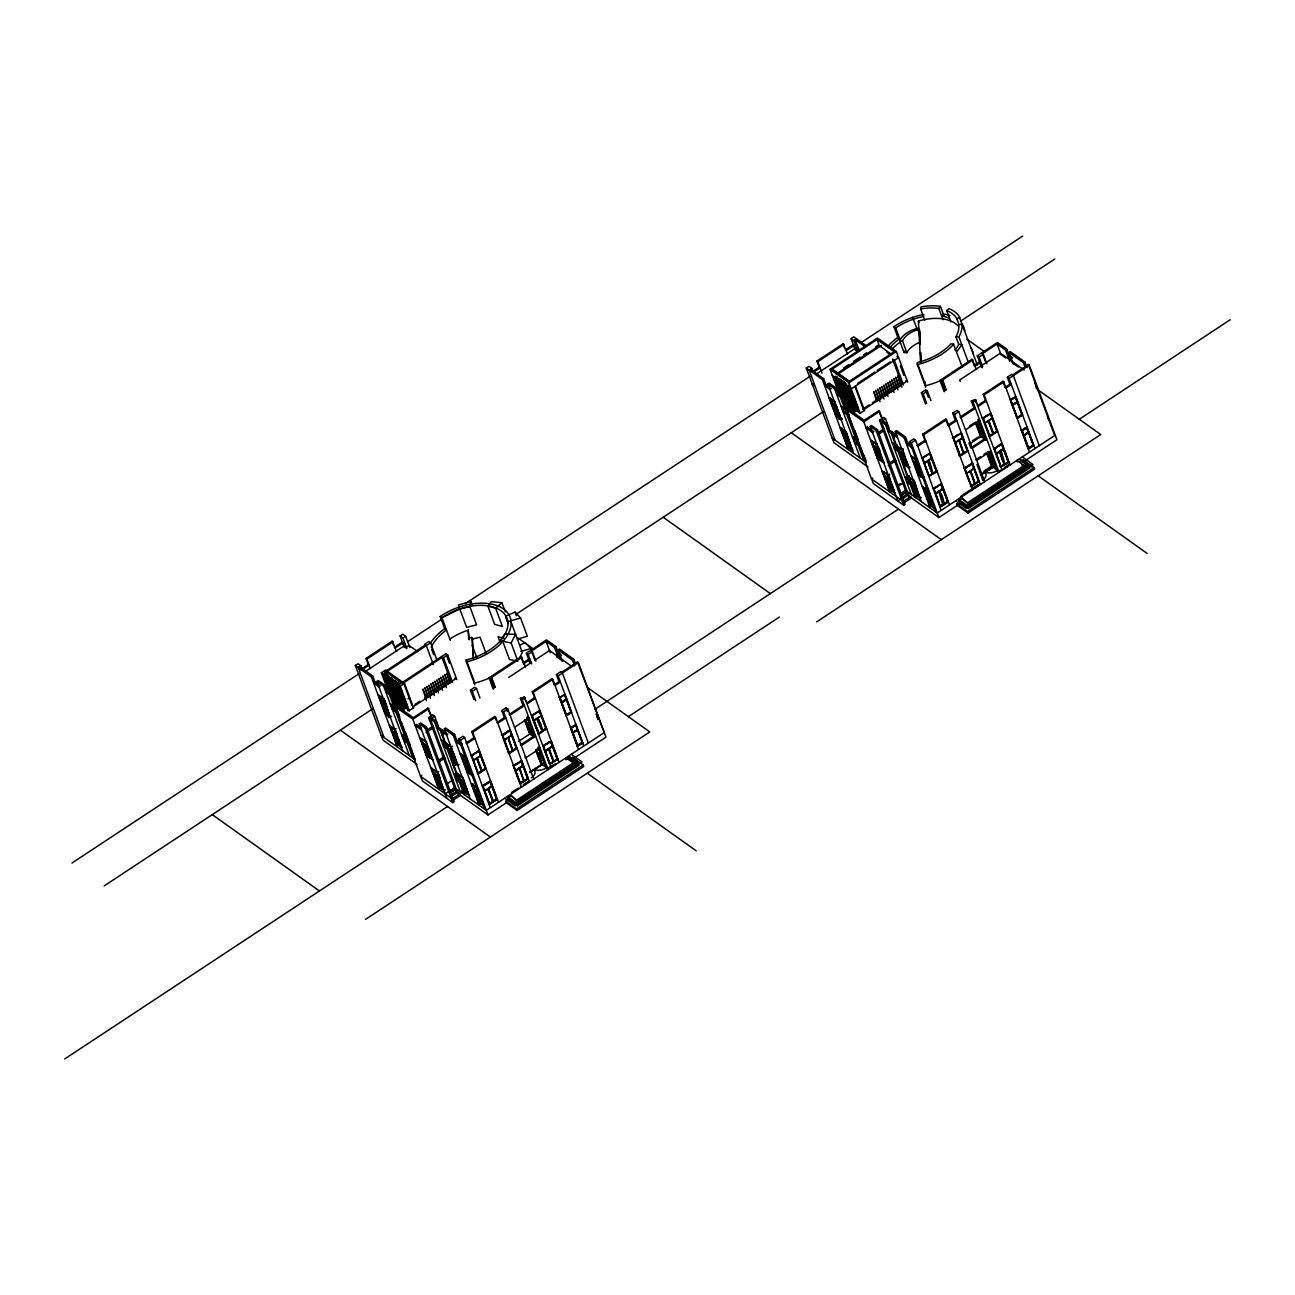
<?xml version="1.0" encoding="UTF-8"?>
<svg xmlns="http://www.w3.org/2000/svg" width="1295" height="1295" viewBox="0 0 1295 1295"><rect width="100%" height="100%" fill="white"/><g stroke="black" fill="none" stroke-linecap="round" stroke-linejoin="round"><path stroke-width="1.5" d="M469.858 606.546L470.943 601.414L458.3 605.056L466.686 627.347L476.609 624.821L469.858 606.546L459.919 609.071M924.776 320.302L920.599 308.987L921.036 306.866L923.044 306.526A46.669 27.292 -20.3 0 1 938.972 306.138L940.429 306.348L943.925 315.786M511.136 642.951L515.572 634.259L504.742 634.194L500.064 640.734L511.136 642.951L517.207 659.398M519.667 657.747L522.322 652.518L510.651 620.855M487.875 606.092L495.613 608.181L502.379 626.456L494.641 624.368L487.875 606.092L491.355 601.576L501.91 602.742L505.293 611.871M942.987 319.784L938.81 308.469L940.429 306.348M962.476 367.472L953.508 344.389A46.669 27.292 -20.3 0 1 917.313 364.51L925.682 387.156M495.613 608.181L501.91 602.742M950.854 321.872L946.677 310.557L948.927 308.598L950.012 309.036A46.669 27.292 -20.3 0 1 958.964 315.964L977.256 364.85M417.071 764.406L382.948 740.092L355.348 665.484L358.003 663.736L360.868 665.759L362.276 669.547M368.088 664.157L365.983 658.475L392.158 641.219L396.578 651.417M404.331 647.322L400.123 635.958L402.777 634.21L405.643 636.234L409.835 647.597M868.022 467.009L833.899 442.696L806.299 368.088L808.954 366.339L811.819 368.379L813.211 372.167M819.719 368.654L816.918 361.078L843.094 343.822L847.529 354.037M855.267 349.925L851.074 338.562L853.729 336.813L866.274 345.765M365.983 658.475L366.873 659.106L393.049 641.851M816.918 361.078L817.809 361.726L843.984 344.454M360.868 665.759L358.213 667.524L384.113 737.551M400.123 635.958L402.988 637.998L405.643 636.234M811.819 368.379L809.148 370.127L835.065 440.171M851.074 338.562L853.923 340.601L856.578 338.853M361.855 668.77L368.233 664.562L369.124 665.193L361.159 670.454M812.807 371.374L819.185 367.181L820.075 367.812L813.697 372.021M403.263 642.676L395.299 647.937L394.408 647.306L402.373 642.045L405.205 647.905M854.214 345.296L846.234 350.556L845.344 349.909L853.324 344.664L856.141 350.508M72.002 863.02L359.006 673.74M407.974 641.462L441.741 619.188M465.374 603.599L809.958 376.359M860.608 342.948L1022.678 236.062M365.659 671.279L404.396 645.736L406.355 647.128L409.026 645.379L417.848 651.66M816.595 373.883L855.331 348.339L857.306 349.747L858.634 348.857M863.846 460.68L830.046 369.318L877.476 338.044L896.367 351.512L907.73 382.235M877.039 339.549L832.264 369.075L849.374 381.264L894.149 351.738L877.039 339.549L879.289 345.652L891.737 354.506M355.348 665.484L371.357 676.897L372.701 676.006L375.501 683.582M806.299 368.088L822.309 379.5L823.636 378.626L826.437 386.201M412.895 758.061L381.361 672.801L385.602 670.001L404.509 683.452L413.623 708.09M843.757 367.861L848.662 364.623M853.567 361.386L860.107 357.08M863.376 354.911L866.646 352.758M875.469 346.93L878.318 345.069M387.059 676.589L385.182 671.506L425.424 644.959M836.181 374.077L879.289 345.652M381.361 672.801L383.142 674.064L430.571 642.789L436.884 659.851M838.334 373.883L881.506 345.409M383.741 674.485L385.505 673.934L383.741 674.485L399.847 718.077M836.003 376.23L834.676 377.104L865.513 460.47M836.457 376.537L835.129 377.412L849.148 415.323M396.286 705.759L385.068 675.44L386.396 674.566L395.962 699.51M837.347 377.185L836.02 378.059L847.238 408.378M402.632 750.744L376.991 681.445L378.318 680.571L385.02 685.33L387.788 692.825M385.068 675.44L386.849 674.889M853.567 453.363L827.942 384.048L829.269 383.174L835.971 387.95L838.043 393.567M837.784 377.492L836.457 378.367L847.675 408.686M397.63 706.714L386.412 676.395L387.739 675.521L400.301 708.624M386.412 676.395L388.192 675.844M387.755 677.35L389.52 676.799L387.755 677.35L398.973 707.669M840.018 379.095L838.691 379.969L850.605 412.182M840.034 380.924L841.361 380.034M390.863 677.754L389.083 678.305L390.863 677.754L402.988 710.534M380.309 685.913L378.982 686.803L373.624 682.983L374.951 682.109L378.966 684.974M401.644 709.579L390.426 679.26L391.754 678.386L403.619 709.595M831.244 388.532L829.917 389.406L824.559 385.586L825.886 384.712L829.901 387.577M841.378 381.879L842.705 380.989M390.426 679.26L392.207 678.709M844.049 381.944L842.705 382.834L853.923 413.137M392.223 680.539L393.55 679.665L391.77 680.215L403.425 710.858M376.991 681.445L383.692 686.221L385.02 685.33M827.942 384.048L834.627 388.824L835.971 387.95M844.049 383.773L845.376 382.899M394.878 680.62L393.113 681.17L394.878 680.62L404.898 707.717M404.267 708.656L394.441 682.125L395.784 681.251L405.545 706.779M845.392 384.728L846.72 383.854M830.046 369.318L848.937 382.786L896.367 351.512M394.441 682.125L396.221 681.558M378.658 694.816L383.482 698.976M397.565 682.514L395.784 683.08L397.565 682.514L408.038 710.874M390.362 716.329L385.003 713.237L378.529 695.739L380.617 700.045L385.441 703.476M402.405 692.954L398.455 683.161L397.128 684.035L405.983 707.086M849.407 385.764L848.063 386.638L856.982 410.709M397.581 684.359L398.909 683.469M456.795 679.616L447.681 654.979L445.885 653.716L398.471 684.99L400.252 686.253L409.366 710.89M857.792 383.288L866.549 377.525M867.52 376.877L870.774 374.741M871.535 374.239L874.837 372.053M877.265 370.451L882.122 367.246M883.141 366.582L890.232 361.904M400.252 686.253L404.509 683.452M441.644 656.516L443.424 657.795L447.681 654.979M390.572 693.246L389.245 694.12L385.667 691.562L386.995 690.688L389.39 692.388M841.523 395.849L840.196 396.723L836.619 394.182L837.946 393.308L840.325 395.007M380.746 699.947L385.586 703.849L390.151 716.475M831.698 402.567L836.667 406.371L831.843 402.939M380.892 700.336L385.716 703.768M389.827 716.685L384.016 698.62M842.511 418.981L841.183 419.855L835.955 415.857L829.48 398.342L834.822 401.434M104.15 885.926L372.248 709.126M516.559 613.943L823.183 411.729M960.793 320.982L1054.826 258.968M382.915 702.489L384.761 705.726M394.279 705.937L390.183 703.752M396.124 711.457L392.563 709.644L390.588 704.318L394.149 706.131M845.101 408.751L841.523 406.938L843.498 412.263L847.076 414.076M452.424 797.17L451.097 798.044L420.535 776.255L394.619 706.212L395.946 705.338L413.299 717.705L427.917 708.074L431.607 716.281M903.376 499.773L902.048 500.647L871.47 478.875L845.57 408.832L846.898 407.957L864.251 420.325L878.868 410.677L882.559 418.9M386.218 712.558L384.89 713.432L390.248 717.252L391.576 716.378M835.825 416.035L837.153 415.161M407.925 698.911L409.236 698.054M392.968 709.498L396.011 712.379L397.338 711.505M843.903 412.101L847.48 414.643M841.313 418.933L834.304 401.774M401.563 709.466L406.355 706.309L408.54 710.421M852.515 412.069L857.29 408.912L859.475 413.04M402.47 710.097L407.245 706.941M853.405 412.7L858.18 409.56M414.967 704.415L419.839 701.194M424.711 697.989L427.949 695.852M434.44 691.579L439.296 688.357M444.169 685.152L447.406 683.015M869.155 404.882L862.68 409.155L864.461 410.434L860.204 413.234L858.423 411.956M872.409 402.745L877.265 399.54M882.138 396.319L888.629 392.045M402.033 747.344L396.14 743.88L401.628 746.778L396.27 743.702L390.329 725.831M848.97 444.185C858.051 470.02 834.967 408.378 850.087 447.908L852.434 449.478L847.221 446.306L841.264 428.451L847.61 446.047M396.302 734.184L391.495 730.752L396.772 734.362L391.802 730.542L389.924 725.265M842.964 433.016L847.788 436.917L852.353 449.527M392.158 730.785L396.982 734.216M843.11 433.388L847.399 437.176M389.795 726.187L394.619 729.619L396.076 728.551M852.045 449.737L846.218 431.688M394.619 706.212L412.862 719.227L428.807 708.705M845.57 408.832L863.814 421.83L879.758 411.324M845.117 435.557L846.979 438.795M847.254 436.803L844.567 434.165M857.808 444.881L854.765 442.712L853.324 437.03M446.904 798.416L419.305 723.808L420.632 722.934L426.524 727.126L454.124 801.734L452.797 802.609L422.397 780.95L420.713 776.385M455.63 790.759L428.596 717.673L432.854 714.872L434.634 716.135L438.131 725.605M473.938 699.543L470.441 690.073L474.698 687.273L476.479 688.552L479.976 698.005M493.233 689.167L489.041 677.803L521.059 656.694L525.495 666.909M529.914 662.765L526.369 653.198L546.555 639.876L555.83 646.48L558.631 654.056M899.167 500.145L897.84 501.019L870.24 426.411L871.567 425.537L877.46 429.746L905.059 504.354L903.732 505.228L873.348 483.569L871.648 479.004M903.457 503.205L911.421 497.944L906.581 493.363L879.548 420.276L883.789 417.476L885.57 418.754L889.082 428.208M925.585 404.04L921.393 392.693L925.634 389.876L927.414 391.155L930.927 400.624M944.184 391.786L939.976 380.422L971.995 359.314L976.43 369.512M981.513 367.165L977.304 355.801L997.506 342.495L1006.765 349.1L1009.566 356.659M494.755 687.03L491.258 677.576L521.95 657.326M558.048 656.921L554.503 647.354L546.118 641.381L531.517 651.029L535.013 660.499M945.706 389.649L942.21 380.18L972.885 359.945M1009.647 361.321L1005.438 349.974L997.069 344.001L982.452 353.632L985.252 361.208M489.041 677.803L490.465 678.823L491.792 677.949L495.305 687.418M939.976 380.422L941.416 381.442L942.744 380.568L946.24 390.022M434.634 716.135L430.361 718.952L456.277 788.995L449.915 793.188M470.441 690.073L472.222 691.352L476.479 688.552M526.369 653.198L528.15 654.461L532.407 651.66L535.903 661.13M881.312 421.571L885.57 418.754M921.393 392.693L923.173 393.955L927.414 391.155M977.304 355.801L979.101 357.08L983.342 354.28L986.855 363.733M405.011 736.742L406.339 735.868M855.963 439.361L857.29 438.487M405.545 736.402L406.857 742.262L403.83 740.109L401.855 734.767L405.416 736.58M856.367 439.199L852.79 437.386M847.221 446.306L850.961 448.248M405.027 739.413L403.7 740.287L407.261 742.844M858.148 444.654L854.635 442.906L858.213 445.448L859.54 444.573M399.346 745.159L394.441 732.403L398.876 745.111M419.305 723.808L425.197 728L426.524 727.126M428.596 717.673L434.472 721.882L435.8 721.007L438.6 728.583M870.24 426.411L876.132 430.62L877.46 429.746M879.548 420.276L885.408 424.501L886.735 423.611L889.535 431.186M529.509 659.916L524.2 663.428L523.309 662.781L528.619 659.284L530.804 663.396M980.461 362.535L975.151 366.032L974.245 365.4L979.57 361.888L982.387 367.748M427.059 730.04L433.178 726.009M878.01 432.659L884.113 428.629M852.984 449.964L847.092 446.5M508.757 677.398L531.581 662.344M534.835 660.191L549.517 650.527L571.613 666.278M554.503 647.354L555.83 646.48M1005.438 349.974L1006.765 349.1M426.104 732.582L433.744 727.547M878.577 434.181L883.158 431.154M562.273 661.259L558.08 649.896L559.408 649.022L573.879 659.349L575.288 663.137M1013.224 363.879L1009.015 352.515L1010.343 351.641L1024.831 361.952L1026.935 367.634M422.316 742.326L428.111 746.907L422.445 742.699M441.627 729.635L438.05 727.094L436.739 727.968L440.316 730.509L441.627 729.635L443.554 734.864M873.251 444.93L878.965 449.575L883.611 462.137L880.891 460.194L876.003 447.342L881.102 460.049M892.563 432.255L889.001 429.713L887.69 430.571L891.251 433.113L892.563 432.255L894.505 437.467M873.397 445.318L878.512 449.397M470.214 798.918L444.315 728.875L445.642 728L454.577 734.362L457.378 741.922M921.166 501.521L895.25 431.478L896.593 430.604L905.513 436.965L908.313 444.541M464.873 795.098L441.207 731.141L442.534 730.267L446.548 733.132M915.808 497.701L892.158 433.76L893.485 432.87L897.5 435.735M426.589 741.727L420.098 738.101L426.573 755.616L432.886 759.388M877.524 444.331L871.033 440.721L877.508 458.22L883.821 461.991L880.94 459.935M425.181 744.641L429.827 757.203M876.132 447.261L880.778 459.822M561.658 655.124L560.33 655.998L556.753 653.441L558.08 652.567L560.46 654.266M447.892 734.087L446.565 734.961L441.207 731.141M442.194 740.368L447.196 747.862M444.315 728.875L453.25 735.236L454.577 734.362M895.25 431.478L904.185 437.839L905.513 436.965M892.595 443.327L895.638 445.48L897.079 444.428M427.091 755.26L426.379 755.762L433.356 760.003M878.657 457.507L877.33 458.381L883.757 462.962M446.241 742.974L451.065 747.134M558.08 649.896L572.552 660.223L573.879 659.349M910.11 467.155L908.782 468.029L903.538 464.015L897.597 446.16M1009.015 352.515L1023.503 362.827L1024.831 361.952M444.816 745.37L443.505 746.228L447.083 748.785L448.345 748.105M895.751 447.973L894.44 448.847L898.018 451.388M430.15 757.446L424.97 744.787M484.508 809.084L458.608 739.056L462.849 736.24L464.646 737.519L490.012 807.173M504.581 718.142L501.78 710.583L506.021 707.782L507.818 709.045L533.718 779.088M523.18 705.888L520.38 698.313L524.313 696.937L551.12 767.611L550.229 766.98M559.165 682.141L556.364 674.566L560.622 671.765L562.402 673.044L588.318 743.087M935.459 511.703L909.543 441.66L913.801 438.859L915.581 440.138L940.947 509.793M955.516 420.762L952.715 413.186L956.973 410.385L958.753 411.664L984.669 481.708M974.115 408.492L971.315 400.932L975.264 399.54L1002.071 470.231L999.708 470.554M1010.116 384.761L1007.316 377.185L1011.573 374.385L1013.354 375.647L1039.254 445.69M474.52 739.202L471.72 731.626L494.69 716.475L495.596 717.106L521.496 787.15L520.606 786.518M535.094 699.251L532.294 691.676L551.945 678.709L552.852 679.357L578.396 749.141M561.512 672.413L577.457 661.891L578.347 662.522L605.947 737.13L572.244 759.372M894.57 448.653L898.147 450.466L895.104 448.297M925.456 441.805L922.655 434.23L945.641 419.078L946.532 419.726L972.448 489.753L971.541 489.122M986.029 401.855L983.229 394.295L1002.897 381.329L1003.787 381.96L1029.347 451.745M1012.463 375.016L1028.392 364.51L1029.298 365.141L1056.898 439.75L1023.196 461.975M899.28 450.725L904.104 454.156L899.07 450.87L897.386 446.289L902.291 449.673L903.894 454.302M458.608 739.056L460.389 740.319L464.646 737.519M471.72 731.626L472.61 732.258L495.596 717.106M501.78 710.583L503.561 711.845L507.818 709.045M520.38 698.313L522.16 699.591L525.22 697.568M532.294 691.676L533.184 692.307L552.852 679.357M556.364 674.566L558.161 675.844L578.347 662.522M909.543 441.66L911.324 442.939L915.581 440.138M922.655 434.23L923.545 434.877L946.532 419.726M952.715 413.186L954.496 414.465L958.753 411.664M971.315 400.932L973.095 402.195L976.155 400.187M983.229 394.295L984.119 394.926L1003.787 381.96M1007.316 377.185L1009.096 378.464L1029.298 365.141M448.491 748.494L453.315 751.926M899.426 451.097L904.25 454.545M457.961 764.487L452.603 761.411L446.127 743.897L450.951 747.328L452.408 746.26M897.063 446.5L901.887 449.948L903.343 448.879M901.449 453.266L906.095 465.828L901.708 452.732L906.403 465.617L908.766 467.187L904.12 454.626L901.757 453.056M438.325 760.505L444.444 756.474M889.276 463.108L895.379 459.077M947.891 425.181L955.856 419.92L956.762 420.551L948.782 425.812M438.892 762.027L444.994 757.996M888.305 465.633L895.946 460.599M420.535 776.255L421.862 775.381M871.47 478.875L872.798 478.001M911.89 456.342L916.18 460.13L922.655 477.628L920.696 475.799L915.856 462.995L913.509 461.425M884.517 475.378L890.312 479.506L884.388 475.475M884.663 475.767L890.442 479.895M453.8 760.715L452.473 761.59L457.831 765.41L459.158 764.536M903.424 464.209L904.752 463.335M437.143 772.678L438.649 771.658M889.6 474.261L888.079 475.297L882.3 471.17L888.775 488.684L894.57 492.796M887.399 477.709L892.045 490.271M455.678 762.868L450.757 750.113L455.468 763.014L457.815 764.584M462.639 758.287L467.382 762.253L472.028 774.815L469.745 773.196L464.921 760.392M913.574 460.907L918.398 464.338L913.363 461.052M462.768 758.676L467.592 762.107L462.412 758.433M913.72 461.279L918.543 464.727L916.051 463.238M917.637 459.061L916.31 459.935L910.952 456.115M465.763 757.154L460.405 754.078M916.18 460.13L922.396 475.573M969.405 426.136L974.18 422.979M455.5 765.28L453.266 765.523M471.04 755.535L479.36 750.533L471.396 755.794L470.506 755.147M501.991 735.123L508.368 730.914M531.614 715.585L539.95 710.583L531.614 715.585L536.34 728.373M921.991 458.155L926.767 454.998M952.942 437.742L957.717 434.586M982.565 418.204L987.34 415.047M1014.179 397.355L1010.181 399.977L1015.863 396.723L1022.613 414.999L1017.303 418.512L1010.861 401.806M908.896 467.106L901.887 449.948M438.827 777.243L433.048 773.131L439.507 777.275M514.568 727.321L528.91 717.851M559.602 697.616L564.911 694.12L571.678 712.396L566.368 715.892L559.926 699.187M965.52 429.924L979.862 420.47M502.881 735.495L510.068 730.768L516.543 748.283L509.372 753.01L502.525 735.236L509.145 752.848M559.958 697.616L564.652 694.767L571.144 712.266L564.426 694.589M953.832 438.115L961.003 433.372L967.219 450.692L960.307 455.613L953.476 437.856L960.097 455.468L963.48 453.234L959.045 440.818M1010.909 400.22L1015.604 397.371L1022.079 414.886L1015.377 397.209M465.31 760.489L469.972 773.05M916.261 463.092C931.218 505.277 905.205 435.379 920.648 475.475M466.928 762.075L464.241 759.437M473.63 760.473L480.591 755.875M561.836 702.311L566.352 699.332L561.965 702.683M992.099 418.528L984.928 423.271M1036.469 388.646L1035.029 382.964M473.355 760.278L480.591 755.6M504.305 739.866L511.541 735.188M533.928 720.344L541.164 715.649M561.593 702.149L566.174 699.203M924.306 462.898L931.526 458.203M955.257 442.485L962.476 437.791M984.88 422.947L992.099 418.253M1012.544 404.752L1017.109 401.806M541.375 715.795L534.204 720.522M924.355 463.221L931.526 458.479M962.687 437.953L955.516 442.68M561.787 702.554L566.125 699.462M1012.739 405.173L1017.077 402.065M454.577 773.86L459.596 781.354M438.358 785.709L437.645 786.211L444.088 790.792L445.415 789.918M889.309 488.328L888.597 488.83L895.557 493.055M909.252 475.508L907.924 476.382L913.283 480.202M464.274 791.698L459.531 779.088L464.257 791.601L469.211 794.936L463.869 791.86L457.912 773.989M920.162 497.555L914.804 494.463L908.863 476.609M897.467 485.544L900.381 483.618M910.531 483.958L908.685 478.438M446.597 784.106L453.12 779.8M897.548 486.71L904.039 482.436M439.426 782.504L440.883 788.234L436.237 775.236L433.501 773.293M889.034 481.53L891.834 490.854L887.172 477.855M468.094 770.897L466.767 771.771L472.125 775.592L473.452 774.718M917.702 474.391L921.571 476.139M907.504 481.805L906.84 482.339L910.935 484.54M463.901 782.358L459.077 778.91L464.355 782.52L469 795.081L466.734 793.463L461.489 780.917L466.945 793.317M910.547 481.173L915.387 485.075L919.952 497.701M459.757 778.942L464.047 782.73M910.693 481.562L915.516 484.994M972.529 440.786L978.372 436.933M468.693 795.292L462.865 777.243M919.628 497.911L913.817 479.862M444.153 789.837L437.839 786.065L431.348 768.55M518.502 741.436L529.655 734.087L533.524 736.11M969.437 444.055L982.193 435.638M527.162 722.723L531.241 733.763L529.736 727.887M975.345 422.478L980.606 436.69L984.475 438.73M460.777 781.419L459.466 782.277L456.018 779.541M461.765 781.112L464.29 786.146M912.7 483.715L917.216 494.14M472.238 774.669L466.896 771.593M924.387 477.321L923.06 478.211L917.831 474.197M445.205 793.851L454.513 787.716L486.289 810.362L604.263 732.565L577.457 661.891M900.672 493.476L905.448 490.319L937.24 512.982L1055.198 435.185M971.38 447.568L985.722 438.098L986.612 438.746L972.27 448.199M485.236 768.437L478.049 773.164L471.671 755.713L478.745 750.922L485.593 768.696L478.891 751.019M545.81 728.486L538.639 733.213L532.148 715.714L539.335 710.971L545.891 728.551L542.508 730.785M570.771 712.023L566.255 715.002L559.78 697.487M932.934 473.387C924.468 438.973 929.049 482.938 936.317 471.153L929.697 453.541L922.526 458.268L929.001 475.783L936.528 471.299L929.778 453.59M990.416 413.688L997.101 431.348L989.574 435.832L983.18 418.382L989.574 435.832L993.103 433.695L988.312 421.037L992.957 433.598M1021.723 414.627L1017.206 417.605L1010.731 400.09L1017.384 417.735L1021.901 414.756M485.366 768.534L481.934 770.735L477.191 758.109L481.837 770.671M509.097 752.816L512.545 750.614L508.109 738.215M512.885 750.323L516.316 748.121L510.068 730.768M542.168 731.076C527.615 702.149 549.533 731.141 538.995 733.472L532.294 715.811M570.966 712.137L566.384 715.083L560.136 697.746L558.712 696.985M929.082 475.832L932.529 473.646L927.738 460.988L932.384 473.549M967.268 450.741L963.82 452.926L959.449 440.559M996.891 431.203L993.443 433.388L988.716 420.762L993.362 433.323M477.806 773.811L485.771 768.55L479.004 750.274M538.38 733.86L546.344 728.599L539.578 710.34M566.012 715.633L571.322 712.137M989.315 436.464L997.279 431.219L990.885 413.202L982.921 418.447L982.015 417.816M1016.947 418.253L1022.257 414.74M450.288 792.394L455.063 789.238L457.782 792.281L451.405 796.49M901.223 494.998L906.014 491.841L908.718 494.9L902.34 499.093M900.851 495.807L907.212 491.614L881.328 421.555M450.838 794.968L457.216 790.759M901.773 497.571L908.151 493.379M461.716 791.051L460.372 791.925L434.472 721.882M451.955 799.064L459.919 793.819L460.486 795.34L452.505 800.585M902.89 501.683L910.854 496.422M464.403 791.504L463.74 792.054L469.632 795.518M916.002 493.784L914.675 494.658L920.033 498.478L921.36 497.604M473.889 788.752L478.648 792.702M917.88 495.936L912.975 483.181L917.669 496.066L920.033 497.636M924.84 491.355L929.664 495.257M64.75 1058.938L447.52 806.51M474.035 789.124L478.324 792.912M594.955 709.271L898.471 509.113M924.986 491.744L929.81 495.176L924.63 491.501M928.094 490.028L922.218 486.564M922.623 487.147L927.965 490.222M536.098 749.773L539.287 747.668L540.177 748.316L525.835 757.769L524.944 757.138M980.671 456.601L975.88 459.741L976.77 460.389L991.128 450.919M983.86 454.496L988.635 451.34M488.684 781.791L482.307 785.984L490.627 780.982L496.357 797.17M519.344 782.018L513.257 765.572L516.446 763.467M549.258 741.841L542.88 746.033L551.201 741.031L557.967 759.307L549.647 764.309L543.56 747.862M570.512 727.822L576.178 724.569L570.512 727.822L577.262 746.098L582.944 742.844L577.619 746.341L576.728 745.71M933.242 488.603L936.431 486.499M964.192 468.191L972.529 463.189L964.192 468.191L968.935 480.979M998.607 445.496L1002.152 443.651L993.815 448.653M1021.447 430.426L1025.446 427.803M513.613 765.831L521.577 760.57L528.344 778.845L520.007 783.847L527.988 778.586M476.317 790.743L480.963 803.305M513.937 765.798L521.318 761.217L527.81 778.732L520.266 783.2L513.257 765.572M571.176 728.033L575.741 725.087L582.394 742.715L575.919 725.216L571.046 727.936L577.699 745.58L582.216 742.602M926.734 493.703L932.044 506.199L927.123 493.444M933.938 488.814L941.109 484.087L947.794 501.748L940.963 483.99L933.792 488.717L940.267 506.232L933.873 488.782M964.888 468.401L972.059 463.675L978.745 481.335L971.218 485.819L964.743 468.304L971.363 485.916M1022.111 430.636L1026.692 427.69L1033.345 445.334L1026.87 427.819L1021.998 430.555L1028.651 448.183M514.147 765.944L521.318 761.217M927.528 493.557L932.173 506.118M965.099 468.563L972.27 463.837L978.486 481.157L975.362 483.569L970.441 470.813L973.889 468.628M929.13 495.143L926.443 492.505M491.857 786.049L484.897 790.921M522.808 765.636L515.847 770.525M552.431 746.098L545.47 750.987M577.441 729.652L572.746 732.501L577.392 729.911M942.792 488.652L935.832 493.541M1003.366 448.701L996.405 453.59M1028.376 432.271L1024.037 435.363M572.876 732.889L577.262 729.522M1003.576 448.863L996.195 453.719L1003.22 448.604M484.816 791.164L488.199 788.93M488.603 788.655L491.987 786.421M515.766 770.752L519.149 768.518M519.554 768.243L522.937 766.009M545.389 751.213L548.772 748.979M549.177 748.704L552.56 746.47M573.005 732.97L577.57 730.04M935.767 493.767C943.893 482.242 947.309 525.948 939.005 491.436M939.555 491.274L942.938 489.041M966.717 473.355L970.311 471.283M996.341 453.817L999.724 451.583M1000.129 451.324L1003.512 449.09M1023.956 435.589L1028.521 432.643M597.918 719.534L596.477 713.853M478.681 801.686L478.033 802.22L483.909 805.7M930.296 503.965L928.968 504.84L934.86 508.304M983.795 471.234L991.112 466.427M931.898 505.924L924.42 488.085M529.768 771.901L542.508 764.212M980.703 474.504L992.456 467.576L987.017 452.878M530.885 771.529L533.928 769.764A9.308 5.439 -20.3 0 1 531.403 777.793M542.88 763.742L534.463 769.408A9.308 5.439 -20.3 0 0 546.28 767.984L547.51 767.045M980.396 475.087L984.88 472.367A9.308 5.439 -20.3 0 1 983.196 479.781M529.623 772.597L533.928 769.764M534.463 769.408L542.055 764.6L536.616 749.918M980.574 475.216L984.88 472.367M988.02 452.117L993.977 466.475L985.398 472.028L992.99 467.22L997.118 470.166L989.785 452.149M929.098 504.645L934.456 507.737M496.584 798.95L490.012 781.371L496.859 799.144L489.672 803.871L482.986 786.211L490.368 781.63L482.841 786.114L489.413 803.677L492.845 801.492L488.069 788.817L492.715 801.378M582.038 742.472L577.521 745.451L571.403 728.195M947.438 501.505L940.267 506.232L943.796 504.095M1000.048 466.54L1000.938 467.171L1008.902 461.926L1000.841 466.281L994.511 448.879L1001.682 444.136L1008.368 461.797M1032.989 445.075L1028.473 448.054L1022.354 430.798M493.201 801.184L496.632 798.983M524.151 780.772L527.583 778.57L520.962 760.958M553.774 761.233L557.206 759.032L550.585 741.42L543.414 746.163L550.731 741.533L557.433 759.194L549.889 763.661L543.414 746.163L549.889 763.661L553.434 761.541L548.643 748.866L553.289 761.428M947.584 501.602L944.136 503.787L939.409 491.177L944.055 503.739M971.299 485.884L974.957 483.844L970.716 471.008M1008.157 461.651C1000.922 473.533 996.292 429.39 1004.774 463.885M1028.602 448.151L1033.167 445.205M489.057 804.26L497.393 799.258L489.429 804.519L488.523 803.871M549.647 764.309L557.611 759.048M940.008 506.879L948.328 501.877L940.364 507.122L939.474 506.491M970.959 486.467L978.923 481.206L972.173 462.93M1000.582 466.928L1008.546 461.667L1001.796 443.392M1027.68 448.313L1028.57 448.96L1033.879 445.448L1028.214 448.701L1022.127 432.255M538.17 747.701L546.166 767.547L541.86 764.293M985.398 472.028A9.308 5.439 -20.3 0 0 997.215 470.603L997.619 470.344M547.882 767.304L546.28 768.356L538.396 747.037M511.606 792.443L518.275 788.056M523.261 784.754L528.57 781.257L529.477 781.889L503.561 711.845M548.772 767.935L553.418 764.876M960.89 496.147L964.225 493.962M964.985 493.46L978.194 484.751M1004.353 467.479L1009.145 464.338L1010.035 464.97L984.119 394.926M523.617 785.013L528.927 781.516M550.585 767.223L553.774 765.118M974.568 487.632L978.551 484.994M529.105 781.63L524.151 785.401M550.764 767.352L555.555 764.212M978.729 485.123L975.103 488.005M1001.715 469.972L1006.846 467.074M628.366 716.653L779.315 617.1M1079.302 419.256L1230.25 319.719M565.915 759.744L569.233 757.559L578.153 763.92L578.719 765.442L517.401 805.878L508.482 799.517L507.915 797.995L511.234 795.81M1020.735 461.7L1020.169 460.178L1029.104 466.54L1029.671 468.062L968.352 508.498L959.417 502.136L958.85 500.615L962.169 498.429M569.12 759.534L572.455 757.332L583.171 764.973L583.737 766.494L517.093 810.427L506.377 802.803L505.827 801.281L509.145 799.08M1020.055 462.137L1023.39 459.952L1034.106 467.576L1034.673 469.098L968.045 513.047L957.329 505.406L956.762 503.884L960.097 501.683M456.196 792.281L487.988 814.927L506.523 802.706M908.572 495.904L938.924 517.547L959.158 504.208M517.158 799.808L573.151 762.884L573.717 764.406L517.709 801.346L510.003 794.725L517.709 801.346M968.093 502.428L1024.102 465.488L1024.669 467.009L968.66 503.949L960.955 497.345L968.66 503.949M507.915 797.995L516.851 804.357L578.153 763.92M958.85 500.615L967.786 506.976L1029.104 466.54M505.827 801.281L516.543 808.906L583.171 764.973M956.762 503.884L967.478 511.525L1034.106 467.576M365.643 919.32L649.799 731.918L587.671 687.645M816.578 621.924L1100.734 434.537L1038.606 390.264M459.968 608.86L441.967 617.747L440.171 616.485A46.669 27.292 -20.3 0 1 508.984 614.817A46.669 27.292 -20.3 0 1 466.378 661.907L474.828 684.747M946.677 310.557L947.665 310.962A43.334 25.35 -20.3 0 1 956.001 317.388L956.843 318.7L959.886 317.356M520.574 617.958L507.478 621.778L505.617 616.226L515.086 612.098L520.574 617.958L527.324 636.234L517.417 639.131M520.444 644.813L525.268 642.708L530.756 648.585L520.833 651.466M893.938 326.696L895.719 327.975A43.334 25.35 -20.3 0 1 912.376 319.525L913.363 319.201A43.447 25.414 -20.3 0 1 923.416 316.595L923.853 314.475A46.669 27.292 -20.3 0 0 912.635 317.388L911.874 317.647A46.669 27.292 -20.3 0 0 893.938 326.696L898.115 338.011M471.768 639.261L480.04 637.156L486.127 653.603M449.851 639.066A45.956 26.887 -20.3 0 1 468.223 630.115L469.211 639.795L468.644 638.273L471.898 637.448L472.465 638.969L473.452 658.653L471.898 637.448M920.599 308.987L922.574 308.647A43.334 25.35 -20.3 0 1 937.402 308.275L938.81 308.469M958.931 336.894A46.669 27.292 -20.3 0 0 962.007 323.944L958.818 324.818A43.334 25.35 -20.3 0 1 955.937 336.862L958.931 336.894L968.239 362.082M954.933 350.038A42.508 24.864 -20.3 0 0 958.753 344.47L961.748 344.502A46.118 26.985 -20.3 0 1 956.633 351.657M505.001 634.259L507.98 634.291M899.62 340.585L902.502 340.844A18.664 10.927 -20.3 0 1 918.511 329.48L918.446 328.169A19.959 11.671 -20.3 0 0 899.62 340.585L904.007 352.467L906.888 352.726A18.664 10.927 -20.3 0 1 919.418 342.511M953.816 344.049L950.902 343.839A43.334 25.35 -20.3 0 1 917.2 362.503L917.313 364.51M517.887 661.227L509.469 659.543L502.703 641.268M503.868 638.273L498.057 636.703L500.08 642.191M979.522 483.861L980.412 484.508L954.496 414.465M583.543 745.483L558.161 675.844M385.182 671.506L402.292 683.695L442.534 657.148L451.55 681.51L450.644 680.879M1024.135 370.014L1000.452 353.13L959.708 380.002L960.259 381.523M1005.746 358.035L1001.019 354.652L997.069 344.001M1012.075 362.535L1018.388 367.035M966.993 339.225L984.896 351.981M981.561 353.001L983.342 354.28M1012.771 404.914L1017.287 401.936L1012.917 405.303M1026.773 426.929L1021.804 430.685L1020.913 430.053M1028.198 432.141L1023.827 435.492L1028.343 432.514M896.836 356.319L898.617 357.598L851.203 388.872L832.296 375.404M983.099 418.317L990.626 413.833L996.842 431.154M886.881 352.175L889.94 354.361M996.745 430.83L997.652 431.462L989.671 436.723L988.781 436.091M876.375 347.578L877.265 348.209M1022.273 456.892L1032.989 464.533L966.345 508.482L955.645 500.841M864.947 346.639L855.25 339.727L859.443 351.042M1027.016 463.642L1031.613 466.928M1019.618 458.657L1028.538 465.018L967.219 505.455L958.3 499.093M1025.203 464.873L1029.671 468.062M905.852 380.681L906.743 381.329L863.571 409.787L855.186 387.124M1024.102 465.488L1016.947 460.405L1017.514 461.926M1038.169 475.799L1147.127 553.434M1021.804 464.986L1024.669 467.009M901.595 383.482L902.485 384.129L893.469 359.767M1004.224 464.047L999.578 451.486L1004.37 464.144L1000.922 466.346L994.366 448.766L1001.537 444.039L1008.109 461.619M952.392 437.354L953.298 437.985L961.262 432.74L967.656 450.757L959.692 456.002L953.606 439.555M993.459 466.815L996.292 468.839M996.583 470.506L999.012 472.238L973.095 402.195M967.122 450.369L968.029 451L960.048 456.261L959.158 455.63M963.334 453.137L959.093 440.3M973.743 468.531L966.782 473.128M837.444 373.235L849.067 381.523M978.389 480.817L979.279 481.465L971.315 486.71L970.424 486.078M929.956 452.894L922.348 458.398L921.441 457.766M810.492 369.253L823.636 378.626M882.64 420.697L886.735 423.611M911.793 445.917L907.763 443.052L906.435 443.942L911.793 447.746M892.158 433.76L897.516 437.564M892.951 437.678L893.841 438.325M936.172 470.781L937.078 471.412L928.742 476.414L936.706 471.17L930.636 454.723M813.843 384.906L811.69 383.369L814.118 385.667M842.851 406.857L845.23 408.556L841.119 406.355M894.845 448.475L897.953 450.595L895.978 445.253L892.951 443.1L894.974 448.491M916.569 459.854L911.68 456.471L918.155 473.986L920.502 475.556M829.059 397.775L834.417 401.596M892.19 442.76L895.897 445.318M896.658 445.933L902.016 449.753M831.487 402.696L836.392 406.08M831.633 403.085L833.98 404.655L838.545 417.265M834.174 404.898L836.521 406.468L841.086 419.078L836.279 415.646L829.787 398.132L834.692 401.515L835.744 404.607M929.001 475.783L922.607 458.333M942.647 488.555L935.621 493.67L942.792 488.943M836.489 415.501L839.694 417.799M870.564 440.106L877.136 444.622L871.438 440.446L877.913 457.961M906.144 465.423L901.579 452.813L899.216 451.243L903.861 463.804L906.225 465.374M874.708 445.966L877.589 448.021M873.04 445.075L879.046 449.527M932.708 488.215L933.598 488.846L941.578 483.602L947.972 501.618M904.218 468.142L905.108 468.774M852.385 436.82L856.173 439.329L858.067 444.703M840.746 428.791L845.57 432.239M908.329 476.965L913.153 480.396M904.59 476.252L908.151 478.794M904.995 476.819L908.022 478.988M912.166 482.323L915.371 484.605M842.754 433.145L847.658 436.544M915.241 484.702L910.336 481.319L908.653 476.754M905.334 476.592L907.228 481.983L910.353 484.087L909.025 480.542M907.228 481.983L910.272 484.136M906.969 482.145L909.996 484.314M884.064 471.995L888.402 475.087L890.086 479.652M932.837 506.588L929.632 504.305L927.689 499.044M849.892 447.665L847.529 446.095L840.325 428.224L845.959 431.963L847.577 436.593M881.83 470.554L888.273 475.135M917.491 495.823L915.128 494.253L910.482 481.691M929.421 504.435L934.31 507.818L928.402 491.841M832.199 438.131L866.323 462.445M884.307 475.524L890.312 479.976M889.179 488.409L883.255 472.432L889.098 488.474L892.368 490.497M791.31 432.757L941.335 539.659M663.202 517.239L770.363 593.596M556.397 656.549L562.71 661.049M517.676 637.771L533.961 649.378M530.626 650.381L532.407 651.66M538.121 718.417L542.411 730.72M430.571 642.789L428.791 641.527L424.533 644.327L426.314 645.606L433.323 664.545M545.81 728.227L546.7 728.858L538.736 734.119L537.846 733.472M571.322 754.289L582.038 761.929L515.41 805.862L504.694 798.222M579.14 763.224L572.455 757.332M568.667 756.037L577.602 762.399L516.284 802.835L507.349 796.474M552.285 746.001L545.244 751.1L552.431 746.373M571.289 760.149L578.719 765.442M454.901 678.078L455.791 678.709L412.619 707.183L413.51 707.815L409.269 710.615L407.472 709.352M573.151 762.884L566.012 757.785L566.579 759.323M587.234 773.18L696.176 850.815M531.241 733.763L534.074 735.77M549.388 748.866L553.677 761.169M509.955 729.862L502.347 735.382L501.456 734.734M555.005 763.823L555.911 764.455M511.541 735.463L504.581 740.06M508.498 737.956L512.399 750.517M545.632 767.903L548.06 769.635L522.16 699.591M516.187 747.765L517.077 748.397L509.113 753.658L508.207 753.01M512.788 750.258L508.239 737.761M522.662 765.539L515.62 770.638L522.791 765.912M519.764 768.404L523.666 780.966M519.376 768.663L523.795 781.079L520.363 783.265L513.791 765.701M524.054 780.707L519.505 768.21M359.541 666.634L372.701 676.006M431.688 718.077L435.8 721.007M442 735.074L442.906 735.706M485.236 768.162L486.127 768.809L478.163 774.07L477.256 773.423M441.255 740.141L445.043 742.65L446.354 746.195M460 753.512L465.633 757.251M378.529 695.739L383.352 699.17M421.28 727.871L416.456 724.439L415.128 725.313L421.555 729.894M481.449 770.93L476.803 758.368L481.594 771.027L478.146 773.228L471.72 755.762M382.365 701.097L385.57 703.379M448.135 748.251L453.04 751.634M447.811 748.461L453.088 752.071M395.946 711.586L392.822 709.482L391.592 705.872M443.635 746.049L446.662 748.202M491.711 785.935L484.67 791.051L491.841 786.324M421.862 738.927L426.282 741.97L427.884 746.584M470.635 773.52L467.414 771.237L461.587 755.471M385.327 713.027L387.691 714.597L383.045 702.036M390.232 716.41L387.869 714.84C372.75 675.326 395.849 736.952 386.752 711.117M419.629 737.486L426.055 742.067M452.926 761.201L455.273 762.771L450.628 750.21M464.225 782.148L462.606 777.518L457.782 774.086L459.482 778.651M472.076 784.268L476.9 787.7L478.502 792.33M389.39 725.605L394.943 729.409L390.2 725.928L391.883 730.493M401.45 734.2L405.238 736.709L407.132 742.084L404.089 739.931L407.391 741.922M456.973 773.779L462.525 777.567M471.267 783.961L477.159 787.425L471.671 784.527L476.738 796.441M457.394 774.345L462.218 777.777M493.104 801.119L488.458 788.558L493.249 801.216M453.638 773.633L457.345 776.207M420.972 739.413L426.913 755.422L431.445 758.352M473.76 788.833L478.583 792.265M464.436 782.471L459.401 778.7L457.507 773.423M473.679 788.882L478.729 792.653L483.294 805.263L481.012 803.645L476.188 790.84M478.551 801.783L483.504 805.118L478.146 802.042M430.895 767.951L437.322 772.532M464.177 791.65L466.459 793.268L461.894 780.658M480.753 803.45L478.47 801.832L471.801 783.604M381.264 735.528L415.387 759.841M433.356 772.921L439.232 776.984M436.561 775.462L439.377 777.372L443.278 788.186M457.054 791.779L459.919 793.819M441.417 787.894C435.298 778.57 430.587 759.339 441.207 788.024M440.964 787.748L438.147 785.855L431.672 768.34L437.532 772.419L439.151 777.032M340.358 730.153L490.384 837.039M212.267 814.62L319.428 890.976M912.619 317.404L917.54 330.5M958.446 326.259A43.302 25.172 -21.9 0 0 918.398 321.063L919.013 322.568M1028.392 364.51L1054.308 434.537M1047.428 416.456L1048.74 420.017M1023.503 362.827L1024.895 366.614M1009.096 378.464L1035.013 448.491M1027.437 428.758L1033.523 445.205M1002.897 381.329L1005.001 387.011M1023.39 459.952L1023.956 461.473M979.101 357.08L982.597 366.534M971.995 359.314L974.099 364.98M956.843 318.7L958.931 324.349M955.937 336.862L958.737 344.405M975.264 399.54L976.657 403.328M978.372 419.499L985.964 440.51M989.995 451.421L997.231 470.959M977.838 419.855L985.317 440.057M977.434 423.497L982.193 436.366M976.284 422.073L981.723 436.771M987.551 452.522L992.99 467.22M975.766 422.429L981.189 437.111M987.259 454.707L991.873 467.155M968.984 442.874L970.959 448.199M976.964 464.436L978.939 469.761M979.376 470.959L982.873 480.429M960.793 433.226L967.478 450.887M941.416 381.442L944.913 390.912M918.446 328.169L919.709 331.569M918.511 329.48L920.389 334.563M969.955 471.024L974.746 483.683M945.641 419.078L947.746 424.76M917.896 364.381L925.504 384.939M925.634 389.876L928.434 397.452M967.786 506.976L968.352 508.498M967.478 511.525L968.045 513.047M923.173 393.955L926.67 403.425M902.502 340.844L906.888 352.726M895.719 327.975L900.608 341.168M900.333 365.805L903.845 375.275M923.545 434.877L949.462 504.921M903.489 385.036L894.376 360.398L892.579 359.12L901.692 383.757M901.984 387.221L897.775 375.874L900.624 385.764M899.297 386.638L895.784 377.185L898.617 387.075M898.002 389.86L893.793 378.496L896.626 388.403M895.298 389.277L891.802 379.807L894.635 389.714M894.003 392.482L889.811 381.118L892.644 391.025M911.324 442.939L938.924 517.547M916.828 459.579L918.867 465.067M928.774 491.857L930.134 495.516M891.316 391.899L887.82 382.43L890.652 392.336M927.447 490.578L933.922 508.093M889.325 393.211L885.829 383.757L888.661 393.648M915.128 465.099L917.07 470.344M923.804 488.539L926.394 495.548M923.011 486.871L929.502 504.483M904.185 437.839L930.101 507.883M888.03 396.416L883.837 385.068L886.67 394.975M885.343 395.849L881.846 386.379L884.679 396.286M884.048 399.054L879.839 387.691L882.688 397.597M902.55 449.397L904.574 454.885M914.48 481.675L916.52 487.163M914.043 481.708L915.16 484.751M881.361 398.471L877.848 389.002L880.697 398.909M912.845 483.262L917.41 495.888M897.467 446.241L903.942 463.853M908.459 476.042L915.209 494.204M880.066 401.677L875.857 390.313L878.706 400.22M891.251 433.113L914.918 497.07M895.638 445.48L897.613 450.822M905.529 476.479L906.84 480.024M877.362 401.094L873.866 391.64L876.699 401.531M885.408 424.501L911.324 494.528M853.923 340.601L857.419 350.071M878.868 410.677L881.668 418.253M876.132 430.62L903.732 505.228M843.094 343.822L844.502 347.61M878.884 447.989L880.228 451.647M888.613 474.941L890.555 480.186M855.445 386.072L864.558 410.693M877.783 446.095L878.836 449.187M890.976 481.772L894.214 490.789M877.12 449.284L880.438 458.252M887.253 477.806L892.142 490.643M871.357 440.51L877.864 458.025M863.814 421.83L889.714 491.873M848.937 382.786L860.301 413.51M853.356 395.558L858.261 408.832M858.585 412.393L848.5 385.133L847.173 386.007L856.286 410.644M848.516 386.962L856.934 409.706M846.736 385.683L855.849 410.321M845.845 385.052L855.655 411.583M855.202 411.26L844.486 382.268L843.158 383.142L853.68 411.567M844.502 384.097L854.311 410.628M854.36 411.632L843.142 381.313L841.815 382.187L853.033 412.506M852.596 412.182L840.471 379.403L839.144 380.277L851.058 412.49M840.487 381.232L851.689 411.551M851.948 413.137L839.128 378.448L837.8 379.322L849.018 409.641M837.347 379.014L848.565 409.333M854.749 430.474L858.245 439.944M863.862 455.112L865.966 460.793M834.093 376.683L865.627 461.943M845.57 410.644L846.8 414.254L843.773 412.085L841.88 406.711M842.058 406.581L843.369 410.143M853.146 437.16L855.04 442.534M834.627 388.824L860.269 458.139M835.712 408.346C848.015 444.622 823.41 376.505 838.82 417.459M845.246 435.104L849.811 447.714M817.809 361.726L822.017 373.073M831.341 399.443L834.838 408.912M841.847 427.836L843.952 433.517M829.868 398.083L836.343 415.598M822.309 379.5L848.225 449.543M596.218 714.031L598.112 719.405M572.552 660.223L574.656 665.905M546.118 641.381L550.326 652.745M575.822 724.31L582.588 742.585M551.945 678.709L554.05 684.391M569.233 757.559L569.8 759.08M515.086 612.098L516.43 615.74M528.15 654.461L531.662 663.93M521.059 656.694L523.86 664.27M505.617 616.226L508.32 623.542M533.184 692.307L559.1 762.35M539.465 711.084L546.166 728.745M524.313 696.937L525.721 700.724M527.373 717.236L534.382 736.175M526.903 717.236L534.382 737.438M538.963 752.832L541.002 758.352M538.429 753.188L541.828 762.366M525.349 719.47L530.788 734.152M524.815 719.81L530.254 734.508M536.081 750.258L541.52 764.957L535.661 750.323M524.394 719.874L529.655 734.087M470.943 601.414L472.286 605.073M506.021 707.782L507.43 711.554M510.635 731.691L516.721 748.138L508.757 753.399L503.35 738.781M490.465 678.823L493.978 688.292M472.141 645.169L476.868 657.957M494.69 716.475L496.098 720.263M450.336 640.394L441.967 617.747A43.334 25.35 -20.3 0 1 505.94 616.145A43.334 25.35 -20.3 0 1 466.265 659.9L474.553 682.319M516.851 804.357L517.401 805.878M516.543 808.906L517.093 810.427M472.222 691.352L475.734 700.805M440.171 616.485L445.059 629.678M445.885 653.716L449.397 663.186M472.61 732.258L498.51 802.301M443.424 657.795L452.538 682.416M442.34 658.394L451.34 682.319M450.336 682.724L446.84 673.254L449.673 683.161M448.345 684.035L444.849 674.566L447.681 684.472M446.354 685.346L442.858 675.877L446.386 687.677M431.591 649.103L433.695 654.784M444.363 686.658L440.867 677.204L443.699 687.095M442.372 687.969L438.859 678.515L442.404 690.3M460.389 740.319L487.988 814.927M466.41 758.919L467.705 762.415M440.381 689.296L436.868 679.826L439.717 689.733M466.2 758.773L467.236 761.865M469.826 773.131C454.917 739.299 475.621 781.403 467.204 771.383L460.81 753.819M438.39 690.607L434.877 681.138L438.422 692.938M462.266 755.179L467.171 768.437M472.772 783.572L474.877 789.254M453.25 735.236L479.15 805.28M436.383 691.918L432.886 682.449L435.719 692.356M434.392 693.23L430.895 683.76L434.44 695.561M432.4 694.541L428.904 685.087L431.737 694.978M451.259 747.118L452.392 750.161M453.169 752.023L457.734 764.633M450.951 747.328L457.426 764.843M452.36 753.9L455.014 761.072M430.409 695.868L426.913 686.399L430.442 698.199M446.516 743.638L453.007 761.136L446.435 743.686M428.418 697.179L424.922 687.71L427.755 697.616M440.316 730.509L463.966 794.45M426.427 698.491L422.931 689.021L426.46 700.822M442 740.481L443.894 745.871M402.988 637.998L406.921 648.649M427.917 708.074L431.413 717.543M425.197 728L452.797 802.609M392.158 641.219L393.55 645.007M437.856 772.176L439.879 777.664M437.678 772.322L439.62 777.583M428.774 748.704L432.012 757.737M403.603 682.821L411.923 705.306M426.832 748.461L428.823 753.852M425.051 744.738L429.94 757.575M421.053 739.364L426.961 755.357M431.882 768.21L438.228 785.806M412.862 719.227L438.778 789.27M403.813 696.742L407.31 706.212M398.455 683.161L399.864 686.949M396.238 683.404L405.351 708.025M394.894 682.449L404.704 708.964M393.55 681.494L404.072 709.903M390.88 679.584L402.097 709.903M389.536 678.629L400.754 708.948M388.192 677.673L400.106 709.887M386.865 676.718L398.067 707.038M385.521 675.763L396.739 706.083M384.178 674.808L399.605 716.491M405.205 731.659L410.11 744.916M401.256 721.865L407.569 738.911M408.961 742.699L415.274 759.76M383.142 674.064L414.691 759.339M393.971 706.261L395.865 711.635M393.631 706.487L395.59 711.813M404.882 736.936L406.857 742.262M402.195 734.54L404.234 739.947M383.692 686.221L409.333 755.519M384.696 700.449L386.719 705.937M383.676 698.96L385.36 703.525M395.153 729.263L401.418 746.924L399.135 745.305L394.57 732.679M394.619 729.619L401.094 747.134M395.363 734.394L398.018 741.566M366.873 659.106L370.419 668.673M381.798 700.627L385.295 710.081M393.696 732.808L397.209 742.262M380.762 700.417L385.408 712.978L380.681 700.466M396.675 743.427L392.029 730.866L396.675 743.54M378.852 695.528L380.536 700.093M371.357 676.897L397.274 746.924M924.986 381.815L925.213 385.829A49.21 28.781 -20.3 0 0 943.472 379.095M920.13 344.616L919.288 328.59L920.049 342.608M920.551 352.645L921.085 362.665L920.567 352.628M468.223 630.115L468.644 638.273M466.265 659.9L466.378 661.907M918.398 321.047L920.486 361.143M904.007 352.467A19.959 11.671 -20.3 0 1 904.8 351.107M949.494 318.165A43.334 25.35 -20.3 0 0 941.643 316.077L943.246 313.973A46.669 27.292 -20.3 0 1 948.652 315.122M949.122 315.268A46.669 27.292 -20.3 0 1 950.028 315.559M971.153 347.821A47.348 27.697 -20.3 0 1 973.176 353.843M962.703 324.98A47.348 27.697 -20.3 0 1 964.743 331.002M892.336 348.824A42.719 24.993 -20.3 0 1 900.802 341.67M887.447 346.785A51.12 29.898 -20.3 0 1 897.888 337.364L899.669 338.626A49.064 28.7 -20.3 0 0 890.102 347.384M430.442 643.162A51.12 29.898 -20.3 0 1 444.687 628.658L446.467 629.92A49.064 28.7 -20.3 0 0 431.219 647.176M490.352 677.544A49.21 28.781 -20.3 0 1 474.261 683.21M867.391 427.042L866.064 427.917L872.49 432.498L873.817 431.623L867.391 427.042M1009.032 355.186L1007.704 356.06L1011.265 358.602L1012.593 357.728L1009.032 355.186M456.827 740.449L455.5 741.323L460.858 745.143L462.185 744.269L456.827 740.449M473.97 737.713L466.006 742.974L466.896 743.605L474.86 738.36L473.97 737.713M504.921 717.3L496.956 722.561L497.847 723.193L505.811 717.948L504.921 717.3M523.52 705.047L509.178 714.5L510.068 715.131L524.41 705.678L523.52 705.047M534.544 697.762L526.579 703.023L527.47 703.654L535.434 698.41L534.544 697.762M559.521 681.299L554.211 684.796L555.102 685.443L560.411 681.931L559.521 681.299M924.905 440.332L916.941 445.577L917.831 446.225L925.812 440.964L924.905 440.332M974.455 407.65L960.113 417.12L961.003 417.751L975.362 408.281L974.455 407.65M985.479 400.382L977.515 405.643L978.405 406.274L986.385 401.013L985.479 400.382M1010.456 383.903L1005.147 387.415L1006.037 388.047L1011.346 384.55L1010.456 383.903M534.786 735.495L520.428 744.949L521.335 745.596L535.677 736.127L534.786 735.495M476.576 790.937L480.704 803.855L476.447 791.035M457.426 776.142L454.399 773.989L456.293 779.363L459.401 781.468L457.426 776.142"/></g></svg>
